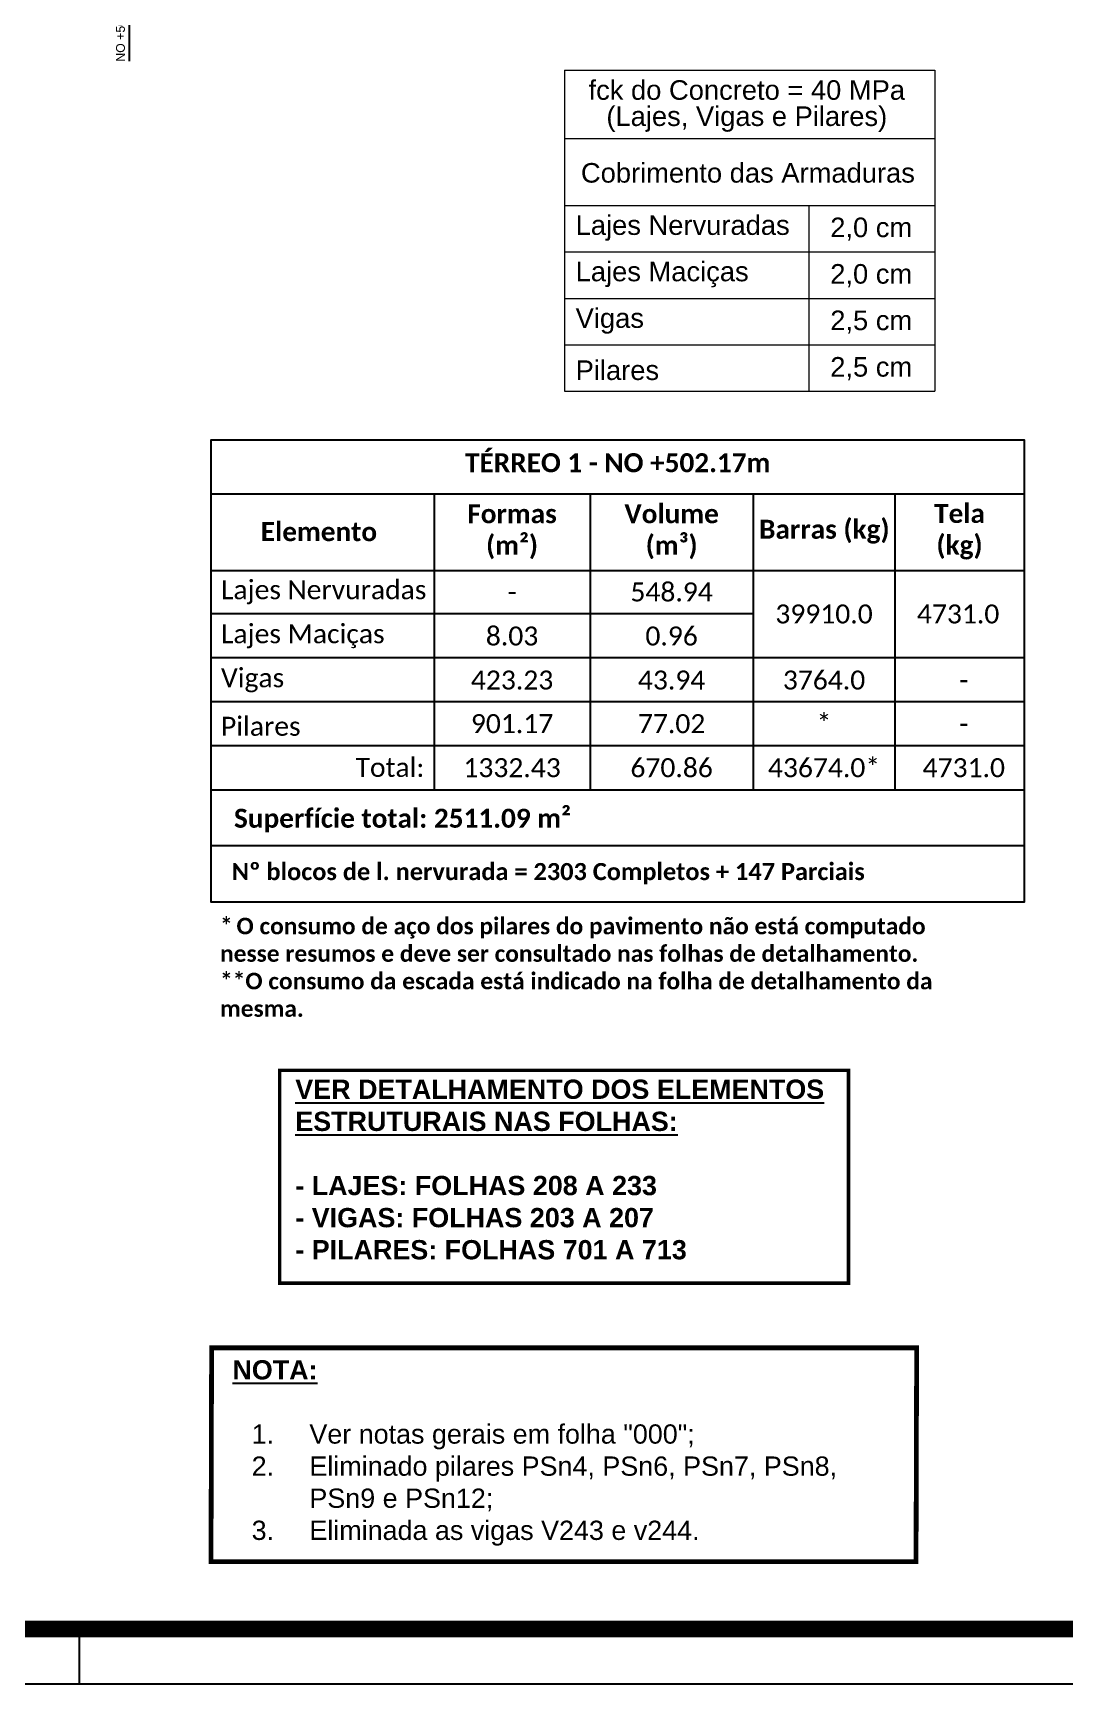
# Model space of a CAD drawing. Header units: millimetres. Extents: x -967 to 563, y -1588 to 506.
# Drawn here: x 101.96 to 120.72, y -295.37 to -265.35 of the extents above; entities that cross this region are included whole.
import ezdxf
from ezdxf.enums import TextEntityAlignment as Align

# ---------------------------------------------------------------- set-up
doc = ezdxf.new("R2010")
doc.units = ezdxf.units.MM
doc.linetypes.add('( Hidden )', pattern=[0.375, 0.25, -0.125])
for name, color, linetype in [('00 - IMPPER - FOLHA - BORDAS', 1, 'Continuous'), ('01', 1, 'Continuous'), ('COMP_INDNIVEL', 4, 'Continuous'), ('COMP_NIVEL', 4, 'Continuous'), ('Textos', 7, 'Continuous')]:
    doc.layers.add(name, color=color, linetype=linetype)
doc.layers.add('SECAO_COTAS', color=3, linetype='Continuous', lineweight=0)
doc.styles.add('ARIAL', font='arial.ttf')
doc.styles.add('MtXpl_Calibri_1', font='calibri.ttf')
doc.styles.get("Standard").update_dxf_attribs({"font": 'arial.ttf'})

# ---------------------------------------------------------------- blocks, each defined once
blk = doc.blocks.new('a0 impper')
at = {"layer": '00 - IMPPER - FOLHA - BORDAS'}
blk.add_line((2782.989, 1116.711), (2782.989, 1115.711), dxfattribs=at)
blk.add_lwpolyline([(2701.089, 1145.411), (2701.089, 1115.711), (2819.989, 1115.711), (2819.989, 1199.811), (2702.589, 1199.811)], dxfattribs=at)
at = {"layer": '00 - IMPPER - FOLHA - BORDAS', "const_width": 0.3}
blk.add_lwpolyline([(2703.589, 1116.711), (2818.989, 1116.711), (2818.989, 1198.811), (2703.589, 1198.811)], close=True, dxfattribs=at)

msp = doc.modelspace()

# ---------------------------------------------------------------- linework, layer by layer
at = {"layer": '01'}
for p, q in [((105.1968, -273.7316), (119.9736, -273.7316)), ((105.1968, -275.1227), (119.9736, -275.1227)), ((105.1968, -275.9073), (115.0464, -275.9073)), ((105.1968, -276.708), (119.9736, -276.708)), ((105.1968, -277.5088), (119.9736, -277.5088)), ((105.1968, -278.3095), (119.9736, -278.3095)), ((105.1968, -279.1102), (119.9736, -279.1102))]:
    msp.add_line(p, q, dxfattribs=at)
for points in [[(105.1968, -278.3095), (105.1968, -272.7492), (119.9736, -272.7492), (119.9736, -280.1313)], [(109.2455, -273.7316), (109.2455, -278.3095)], [(112.0839, -273.7316), (112.0839, -278.3095)], [(115.0464, -273.7316), (115.0464, -278.3095)], [(117.6254, -273.7316), (117.6254, -279.1102)], [(119.9736, -279.1102), (119.9736, -280.1313), (105.1968, -280.1313), (105.1968, -278.3095)], [(109.2455, -278.3095), (109.2455, -279.1102)], [(112.0839, -278.3095), (112.0839, -279.1102)], [(115.0464, -278.3095), (115.0464, -279.1102)], [(119.9736, -280.1313), (119.9736, -281.1525), (105.1968, -281.1525), (105.1968, -280.1313)]]:
    msp.add_lwpolyline(points, dxfattribs=at)
at = {"layer": 'COMP_INDNIVEL'}
msp.add_lwpolyline([(103.9723, -264.6671), (103.7023, -264.6671), (103.7023, -265.8689)], dxfattribs=at)
at = {"layer": 'SECAO_COTAS', "color": 1}
for p, q in [((111.6192, -266.0331), (111.6192, -268.4882)), ((111.6192, -266.0331), (118.3529, -266.0331)), ((111.6192, -266.0331), (118.3529, -266.0331)), ((111.6192, -266.0331), (118.3529, -266.0331)), ((118.3529, -266.0331), (118.3529, -268.4882)), ((111.6192, -267.2748), (118.3529, -267.2748)), ((111.6192, -268.4882), (118.3529, -268.4882)), ((111.6192, -268.4882), (111.6192, -271.8685)), ((116.0569, -268.4882), (116.0569, -271.8685)), ((118.3529, -268.4882), (118.3529, -271.8685)), ((111.6192, -269.3333), (118.3529, -269.3333)), ((111.6192, -269.3333), (118.3529, -269.3333)), ((111.6192, -270.1784), (118.3529, -270.1784)), ((111.6192, -270.1784), (118.3529, -270.1784)), ((111.6192, -271.0235), (118.3529, -271.0235)), ((111.6192, -271.0235), (118.3529, -271.0235)), ((111.6192, -271.8685), (118.3529, -271.8685)), ((111.6192, -271.8685), (118.3529, -271.8685)), ((111.6192, -271.8685), (118.3529, -271.8685))]:
    msp.add_line(p, q, dxfattribs=at)
at = {"layer": 'SECAO_COTAS', "color": 30, "linetype": '( Hidden )', "const_width": 0.0648}
msp.add_lwpolyline([(106.4403, -284.2116), (116.7823, -284.2116), (116.7823, -288.0819), (106.4403, -288.0819)], close=True, dxfattribs=at)
at = {"layer": 'SECAO_COTAS', "color": 80, "linetype": '( Hidden )', "const_width": 0.0864}
msp.add_lwpolyline([(105.2024, -289.2562), (118.0201, -289.2562), (118.0089, -293.1419), (105.1911, -293.1419)], close=True, dxfattribs=at)

# ---------------------------------------------------------------- block references
msp.add_blockref('a0 impper', (-2680.1975, -1411.0778))

# ---------------------------------------------------------------- texts
at = {"layer": '01', "color": 0, "style": 'MtXpl_Calibri_1'}
for s, height, p in [('548.94', 0.34491, (113.5652, -275.6877)), ('-', 0.3449, (110.6647, -275.6877)), ('8.03', 0.34491, (110.6647, -276.4884)), ('0.96', 0.34491, (113.5652, -276.4884)), ('423.23', 0.34491, (110.6647, -277.2891)), ('43.94', 0.34491, (113.5652, -277.2891)), ('3764.0', 0.34491, (116.3359, -277.2891)), ('-', 0.3449, (118.8771, -277.2891)), ('901.17', 0.34491, (110.6647, -278.0818)), ('77.02', 0.34491, (113.5652, -278.0818)), ('*', 0.3449, (116.3359, -278.0818)), ('-', 0.3449, (118.8771, -278.0818)), ('43674.0*', 0.34491, (116.3359, -278.8825)), ('1332.43', 0.34491, (110.6647, -278.8825)), ('670.86', 0.34491, (113.5652, -278.8825)), ('4731.0', 0.34491, (118.8771, -278.8825))]:
    msp.add_text(s, height=height, dxfattribs=at).set_placement(p, align=Align.CENTER)
for s, p in [('39910.0', (116.3359, -275.9154)), ('4731.0', (118.774, -275.9154))]:
    msp.add_text(s, height=0.34491, dxfattribs=at).set_placement(p, align=Align.MIDDLE_CENTER)
at = {"layer": '01', "color": 0}
for s, insert, char_height, width, attachment_point in [('{\\fCalibri|b1|i0|c0|p34;TÉRREO 1 - NO +502.17m}', (112.5852, -273.1679), 0.344905, 14.776878, 5), ('{\\fCalibri|b1|i0|c0|p34;Formas (m²)}', (110.6647, -274.4209), 0.344905, 2.486801, 5), ('{\\fCalibri|b1|i0|c0;Volume (m³)', (113.5652, -274.4209), 0.344905, 2.610844, 5), ('{\\fCalibri|b1|i0|c0|p34;Tela\\P(kg)}', (118.7995, -274.4209), 0.344905, 2.348189, 5), ('{\\fCalibri|b1|i0|c0;Elemento', (107.1535, -274.4209), 0.344905, 3.561845, 5), ('{\\fCalibri|b1|i0|c0;Barras (kg)', (116.3416, -274.4209), 0.344905, 2.238714, 5), ('{\\fCalibri|b0|i0|c0|p34;Lajes Nervuradas}', (105.3726, -275.7396), 0.344905, 4.317463, 7), ('{\\fCalibri|b0|i0|c0|p34;Lajes Maciças}', (105.3726, -276.5403), 0.344905, 3.561845, 7), ('{\\fCalibri|b0|i0|c0|p34;Vigas}', (105.3726, -277.341), 0.344905, 3.561845, 7), ('{\\fCalibri|b0|i0|c0|p34;Pilares}', (105.3726, -278.1337), 0.344905, 3.561845, 7), ('{\\fCalibri|b0|i0|c0|p34;Total:}', (109.0697, -278.7065), 0.344905, 3.561845, 6), ('\\pxql,t1,15;{\\fCalibri|b1|i0|c0|p34;Superfície total: 2511.09 m²}', (113.4302, -279.6708), 0.344905, 15.642514, 5), ('\\pxql,t1,15;{\\fCalibri|b1|i0|c0|p34;Nº blocos de l. nervurada = 2303 Completos + 147 Parciais}', (112.6069, -280.6359), 0.310415, 14.078263, 5), ('\\pxql,t1,15;{\\fCalibri|b1|i0|c0|p34;*^IO consumo de aço dos pilares do pavimento não está computado nesse resumos e deve ser consultado nas folhas de detalhamento.\\P\\pt1;**O consumo da escada está indicado na folha de detalhamento da mesma.}', (112.1562, -282.3403), 0.2999175, 13.602186, 5)]:
    msp.add_mtext(s, dxfattribs=dict(at, insert=insert, char_height=char_height, width=width, attachment_point=attachment_point))
at = {"layer": 'COMP_NIVEL', "style": 'ARIAL'}
msp.add_text('NO +502.77', height=0.16, rotation=90, dxfattribs=at).set_placement((103.6252, -264.6648), align=Align.RIGHT)
at = {"layer": 'SECAO_COTAS', "color": 0}
for s, insert, char_height, width, attachment_point in [('fck do Concreto = 40 MPa', (114.932, -266.5738), 0.355467, 6.520591, 8), ('(Lajes, Vigas e Pilares) ', (114.932, -267.1519), 0.355467, 6.520591, 8), ('Cobrimento das Armaduras', (114.9524, -268.0793), 0.355467, 6.520591, 8), ('Lajes Nervuradas', (111.8204, -269.132), 0.355467, 3.926591, 7), ('2,0 cm', (116.4491, -269.132), 0.35547, 3.477301, 7), ('Lajes Maciças', (111.8204, -269.9771), 0.355467, 3.477301, 7), ('2,0 cm', (116.4491, -269.9771), 0.35547, 3.477301, 7), ('Vigas', (111.8204, -270.8222), 0.35547, 3.477301, 7), ('2,5 cm', (116.4491, -270.8222), 0.35547, 3.477301, 7), ('Pilares', (111.8204, -271.6673), 0.35547, 3.477301, 7), ('2,5 cm', (116.4491, -271.6673), 0.35547, 3.477301, 7)]:
    msp.add_mtext(s, dxfattribs=dict(at, insert=insert, char_height=char_height, width=width, attachment_point=attachment_point))
at = {"layer": 'Textos', "char_height": 0.35, "attachment_point": 1, "style": 'ARIAL'}
for s, insert, width in [('{\\fArial|b1|i0|c0|p34;\\LVER DETALHAMENTO DOS ELEMENTOS ESTRUTURAIS NAS FOLHAS:\\P\\P\\l- LAJES: FOLHAS 208 A 233\\P- VIGAS: FOLHAS 203 A 207\\P- PILARES: FOLHAS 701 A 713}', (106.7236, -284.3804), 10.229561), ('{\\fArial|b1|i0|c0|p34;\\LNOTA:\\P}\\P\\pxi-3,l4,t4;1.^IVer notas gerais em folha "000";\\P2.^IEliminado pilares PSn4, PSn6, PSn7, PSn8, PSn9 e PSn12;\\P3.^IEliminada as vigas V243 e v244.', (105.5801, -289.4812), 11.848379)]:
    msp.add_mtext(s, dxfattribs=dict(at, insert=insert, width=width))

doc.saveas('drawing.dxf')
